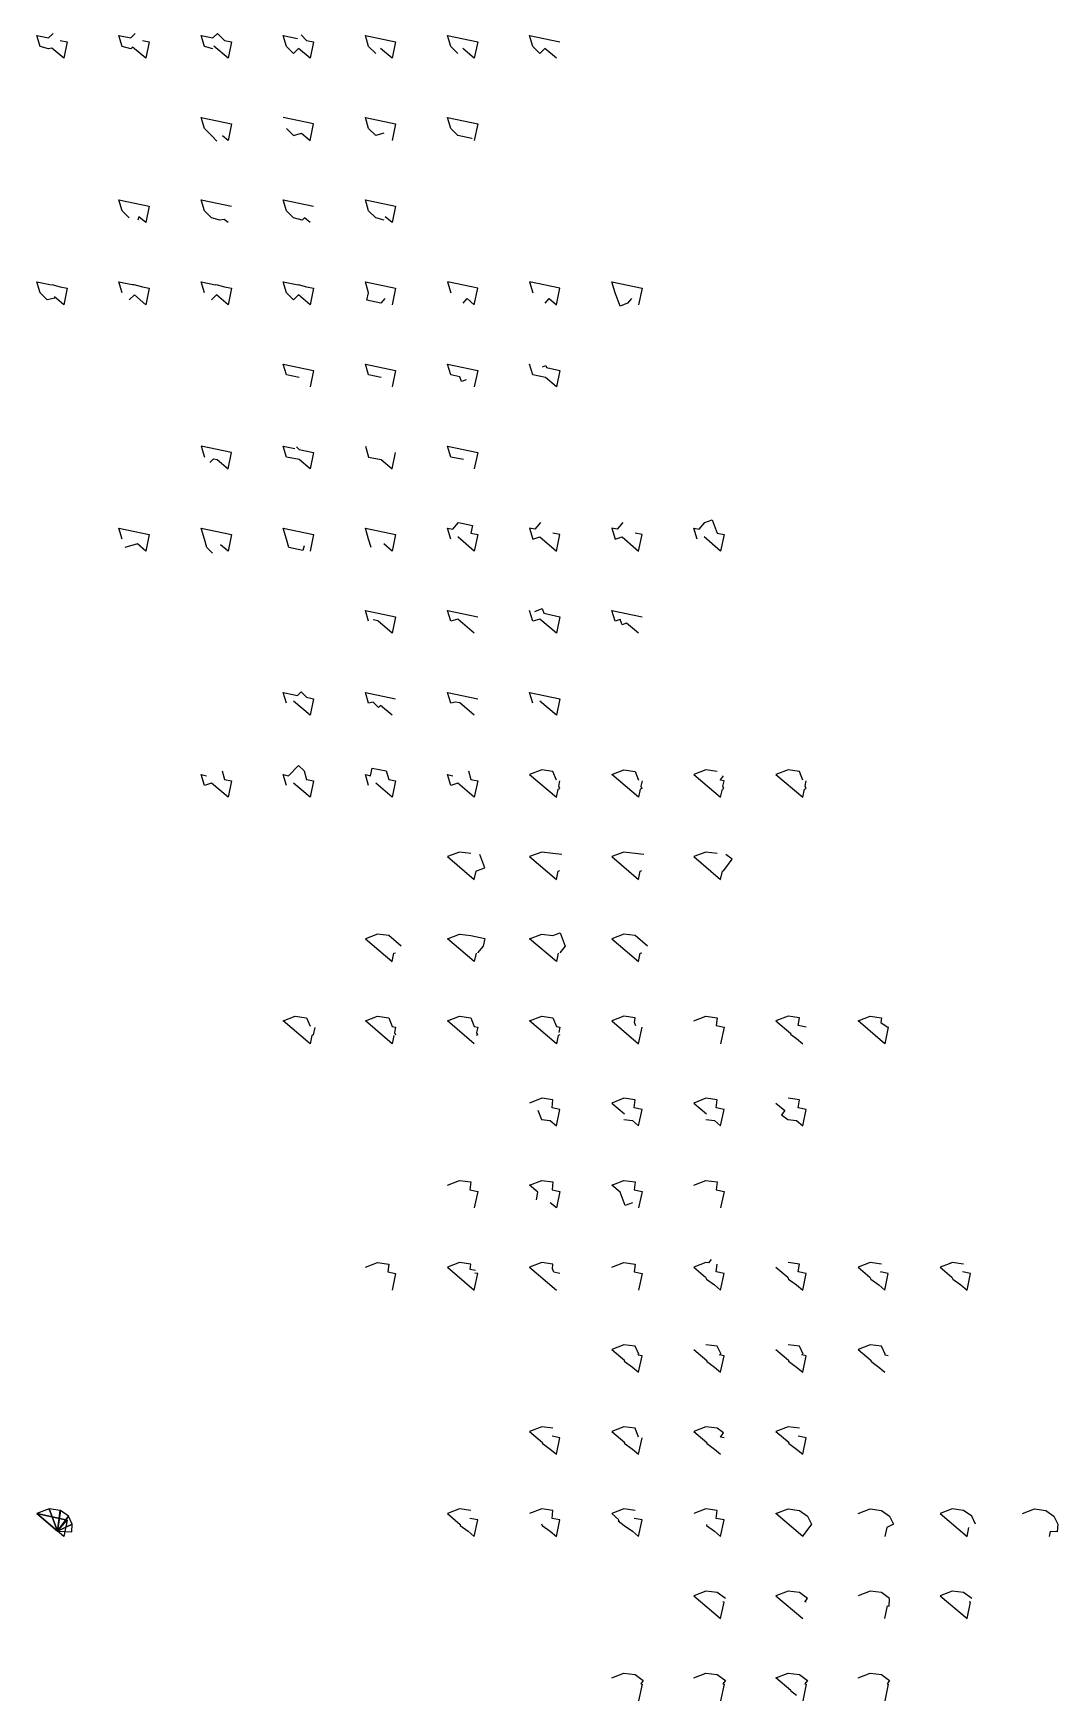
# Model space of a CAD drawing. Header units: inches. Extents: x -12292079.407 to -12292079.373, y 116895049.277 to 116895049.734.
# Drawn here: x -12292079.38993 to -12292079.38121, y 116895049.40597 to 116895049.42016 of the extents above; entities that cross this region are included whole.
import ezdxf

# ---------------------------------------------------------------- set-up
doc = ezdxf.new("R2010")
doc.units = ezdxf.units.IN
doc.header["$MEASUREMENT"] = 0
for name, color, linetype in [('BASE', 170, 'Continuous'), ('HYPOTENUSE', 20, 'Continuous'), ('PERPENDICULAR', 90, 'Continuous'), ('Standard', 7, 'Continuous')]:
    doc.layers.add(name, color=color, linetype=linetype)

# ---------------------------------------------------------------- blocks, each defined once
blk = doc.blocks.new('fundamental_block_GT')
at = {"layer": 'BASE'}
blk.add_line((0, 0), (879, -7), dxfattribs=at)
at = {"layer": 'HYPOTENUSE'}
blk.add_line((883, 469), (0, 0), dxfattribs=at)
at = {"layer": 'PERPENDICULAR'}
blk.add_line((879, -7), (883, 469), dxfattribs=at)

msp = doc.modelspace()

# ---------------------------------------------------------------- linework, layer by layer
for points in [[(-12292079.3897, 116895049.420098), (-12292079.389641, 116895049.420086), (-12292079.38967, 116895049.419946), (-12292079.389771, 116895049.420032), (-12292079.389799, 116895049.420026), (-12292079.389871, 116895049.420047), (-12292079.389899, 116895049.42014), (-12292079.389799, 116895049.420119), (-12292079.38976, 116895049.420158)], [(-12292079.389001, 116895049.420098), (-12292079.388942, 116895049.420086), (-12292079.388971, 116895049.419946), (-12292079.389084, 116895049.420042), (-12292079.3891, 116895049.420026), (-12292079.389172, 116895049.420047), (-12292079.3892, 116895049.42014), (-12292079.3891, 116895049.420119), (-12292079.389061, 116895049.420158)], [(-12292079.387649, 116895049.420145), (-12292079.387603, 116895049.420098), (-12292079.387544, 116895049.420086), (-12292079.387574, 116895049.419946), (-12292079.387671, 116895049.420029), (-12292079.387714, 116895049.419987), (-12292079.387774, 116895049.420047), (-12292079.387802, 116895049.42014), (-12292079.38768, 116895049.420114)], [(-12292079.388366, 116895049.419241), (-12292079.388413, 116895049.419288), (-12292079.388473, 116895049.419348), (-12292079.388501, 116895049.419441), (-12292079.388243, 116895049.419387), (-12292079.388272, 116895049.419247), (-12292079.38832, 116895049.419287)], [(-12292079.386197, 116895049.419265), (-12292079.386197, 116895049.419263), (-12292079.386316, 116895049.419288), (-12292079.386376, 116895049.419348), (-12292079.386404, 116895049.419441), (-12292079.386146, 116895049.419387), (-12292079.386176, 116895049.419247)], [(-12292079.388272, 116895049.418548), (-12292079.388305, 116895049.418575), (-12292079.388341, 116895049.418568), (-12292079.388413, 116895049.418589), (-12292079.388473, 116895049.418649), (-12292079.388501, 116895049.418742), (-12292079.388243, 116895049.418688)], [(-12292079.387574, 116895049.418548), (-12292079.387621, 116895049.418589), (-12292079.387642, 116895049.418568), (-12292079.387714, 116895049.418589), (-12292079.387774, 116895049.418649), (-12292079.387802, 116895049.418742), (-12292079.387544, 116895049.418688)], [(-12292079.389771, 116895049.418022), (-12292079.3897, 116895049.418001), (-12292079.389641, 116895049.417989), (-12292079.38967, 116895049.417849), (-12292079.389749, 116895049.417916), (-12292079.389746, 116895049.417904), (-12292079.389811, 116895049.41789), (-12292079.389871, 116895049.41795), (-12292079.389899, 116895049.418043), (-12292079.389773, 116895049.418017)], [(-12292079.389172, 116895049.41795), (-12292079.3892, 116895049.418043), (-12292079.389087, 116895049.41802), (-12292079.389073, 116895049.418022), (-12292079.389001, 116895049.418001), (-12292079.388942, 116895049.417989), (-12292079.388971, 116895049.417849), (-12292079.389069, 116895049.417932), (-12292079.389112, 116895049.41789)], [(-12292079.388473, 116895049.41795), (-12292079.388501, 116895049.418043), (-12292079.388379, 116895049.418018), (-12292079.388374, 116895049.418022), (-12292079.388302, 116895049.418001), (-12292079.388243, 116895049.417989), (-12292079.388272, 116895049.417849), (-12292079.38837, 116895049.417932), (-12292079.388413, 116895049.41789)], [(-12292079.386936, 116895049.417901), (-12292079.38697, 116895049.417861), (-12292079.387089, 116895049.417886), (-12292079.387075, 116895049.41795), (-12292079.387103, 116895049.418043), (-12292079.386845, 116895049.417989), (-12292079.386875, 116895049.417849)], [(-12292079.384839, 116895049.417901), (-12292079.384873, 116895049.417861), (-12292079.384935, 116895049.417837), (-12292079.384978, 116895049.41795), (-12292079.385006, 116895049.418043), (-12292079.384748, 116895049.417989), (-12292079.384778, 116895049.417849)], [(-12292079.386246, 116895049.41721), (-12292079.386284, 116895049.417195), (-12292079.386299, 116895049.417235), (-12292079.386376, 116895049.417251), (-12292079.386404, 116895049.417344), (-12292079.386146, 116895049.41729), (-12292079.386176, 116895049.41715)], [(-12292079.385596, 116895049.417321), (-12292079.385567, 116895049.417332), (-12292079.38556, 116895049.417314), (-12292079.385447, 116895049.41729), (-12292079.385477, 116895049.41715), (-12292079.385569, 116895049.417229), (-12292079.385677, 116895049.417251), (-12292079.385705, 116895049.417344)], [(-12292079.388426, 116895049.416506), (-12292079.388396, 116895049.416536), (-12292079.388365, 116895049.41653), (-12292079.388272, 116895049.416451), (-12292079.388243, 116895049.416591), (-12292079.388501, 116895049.416645), (-12292079.388473, 116895049.416552)], [(-12292079.387688, 116895049.416638), (-12292079.387667, 116895049.416617), (-12292079.387544, 116895049.416591), (-12292079.387574, 116895049.416451), (-12292079.387666, 116895049.41653), (-12292079.387774, 116895049.416552), (-12292079.387802, 116895049.416645), (-12292079.387702, 116895049.416624)], [(-12292079.386376, 116895049.415853), (-12292079.386404, 116895049.415946), (-12292079.386359, 116895049.415937), (-12292079.38631, 116895049.415994), (-12292079.386191, 116895049.415969), (-12292079.386205, 116895049.415905), (-12292079.386146, 116895049.415892), (-12292079.386176, 116895049.415752), (-12292079.386316, 116895049.415872)], [(-12292079.384279, 116895049.415853), (-12292079.384307, 116895049.415946), (-12292079.384262, 116895049.415937), (-12292079.384213, 116895049.415994), (-12292079.384152, 116895049.416018), (-12292079.384108, 116895049.415905), (-12292079.384049, 116895049.415892), (-12292079.384079, 116895049.415752), (-12292079.384219, 116895049.415872)], [(-12292079.388405, 116895049.415735), (-12292079.388452, 116895049.415782), (-12292079.388473, 116895049.415853), (-12292079.388501, 116895049.415946), (-12292079.388243, 116895049.415892), (-12292079.388272, 116895049.415752), (-12292079.388335, 116895049.415805)], [(-12292079.387625, 116895049.415797), (-12292079.387634, 116895049.415757), (-12292079.387753, 116895049.415782), (-12292079.387774, 116895049.415853), (-12292079.387802, 116895049.415946), (-12292079.387544, 116895049.415892), (-12292079.387574, 116895049.415752)], [(-12292079.387075, 116895049.415155), (-12292079.387103, 116895049.415247), (-12292079.386845, 116895049.415193), (-12292079.386875, 116895049.415053), (-12292079.386998, 116895049.415158), (-12292079.387036, 116895049.415166)], [(-12292079.38566, 116895049.415238), (-12292079.385598, 116895049.415262), (-12292079.385583, 116895049.415222), (-12292079.385447, 116895049.415193), (-12292079.385477, 116895049.415053), (-12292079.385617, 116895049.415173), (-12292079.385677, 116895049.415155), (-12292079.385705, 116895049.415247)], [(-12292079.384778, 116895049.415053), (-12292079.384879, 116895049.415139), (-12292079.384917, 116895049.415125), (-12292079.384934, 116895049.415168), (-12292079.384978, 116895049.415155), (-12292079.385006, 116895049.415247), (-12292079.384748, 116895049.415193)], [(-12292079.387774, 116895049.414456), (-12292079.387802, 116895049.414549), (-12292079.38768, 116895049.414523), (-12292079.387649, 116895049.414553), (-12292079.387603, 116895049.414507), (-12292079.387544, 116895049.414494), (-12292079.387574, 116895049.414354), (-12292079.387714, 116895049.414474)], [(-12292079.386875, 116895049.414354), (-12292079.386973, 116895049.414438), (-12292079.38699, 116895049.414421), (-12292079.387036, 116895049.414467), (-12292079.387075, 116895049.414456), (-12292079.387103, 116895049.414549), (-12292079.386845, 116895049.414494)], [(-12292079.386176, 116895049.414354), (-12292079.386299, 116895049.414459), (-12292079.386337, 116895049.414467), (-12292079.386376, 116895049.414456), (-12292079.386404, 116895049.414549), (-12292079.386146, 116895049.414494)], [(-12292079.387774, 116895049.413757), (-12292079.387802, 116895049.41385), (-12292079.387757, 116895049.41384), (-12292079.387671, 116895049.413926), (-12292079.387624, 116895049.41388), (-12292079.387603, 116895049.413808), (-12292079.387544, 116895049.413795), (-12292079.387574, 116895049.413656), (-12292079.387714, 116895049.413775)], [(-12292079.387075, 116895049.413757), (-12292079.387103, 116895049.41385), (-12292079.387058, 116895049.41384), (-12292079.387044, 116895049.413905), (-12292079.386925, 116895049.41388), (-12292079.386904, 116895049.413808), (-12292079.386845, 116895049.413795), (-12292079.386875, 116895049.413656), (-12292079.387015, 116895049.413775)], [(-12292079.384108, 116895049.413877), (-12292079.384204, 116895049.413889), (-12292079.384307, 116895049.41385), (-12292079.384079, 116895049.413656), (-12292079.384064, 116895049.413725), (-12292079.384051, 116895049.413731), (-12292079.384059, 116895049.41375), (-12292079.384049, 116895049.413795), (-12292079.384079, 116895049.413802), (-12292079.38408, 116895049.413804), (-12292079.384054, 116895049.413839)], [(-12292079.386205, 116895049.413178), (-12292079.386301, 116895049.41319), (-12292079.386404, 116895049.413151), (-12292079.386176, 116895049.412957), (-12292079.386161, 116895049.413026), (-12292079.386148, 116895049.413032), (-12292079.386087, 116895049.413055), (-12292079.38613, 116895049.413169)], [(-12292079.384108, 116895049.413178), (-12292079.384204, 116895049.41319), (-12292079.384307, 116895049.413151), (-12292079.384079, 116895049.412957), (-12292079.384064, 116895049.413026), (-12292079.384051, 116895049.413032), (-12292079.38398, 116895049.41313), (-12292079.384034, 116895049.413169)], [(-12292079.386161, 116895049.412328), (-12292079.386176, 116895049.412258), (-12292079.386404, 116895049.412452), (-12292079.386301, 116895049.412492), (-12292079.386205, 116895049.412479), (-12292079.386086, 116895049.412454), (-12292079.386099, 116895049.41239), (-12292079.386148, 116895049.412333)], [(-12292079.385462, 116895049.412328), (-12292079.385477, 116895049.412258), (-12292079.385705, 116895049.412452), (-12292079.385602, 116895049.412492), (-12292079.385506, 116895049.412479), (-12292079.385444, 116895049.412503), (-12292079.385401, 116895049.41239), (-12292079.385449, 116895049.412333)], [(-12292079.387532, 116895049.411698), (-12292079.387546, 116895049.411634), (-12292079.387559, 116895049.411629), (-12292079.387574, 116895049.411559), (-12292079.387802, 116895049.411753), (-12292079.387699, 116895049.411793), (-12292079.387603, 116895049.41178), (-12292079.387574, 116895049.411707)], [(-12292079.3848, 116895049.41171), (-12292079.384812, 116895049.41174), (-12292079.384807, 116895049.41178), (-12292079.384903, 116895049.411793), (-12292079.385006, 116895049.411753), (-12292079.384778, 116895049.411559), (-12292079.384748, 116895049.411699)], [(-12292079.38335, 116895049.411699), (-12292079.383418, 116895049.411713), (-12292079.383409, 116895049.41178), (-12292079.383505, 116895049.411793), (-12292079.383608, 116895049.411753), (-12292079.383482, 116895049.411646), (-12292079.383485, 116895049.411641), (-12292079.383432, 116895049.411603), (-12292079.38338, 116895049.411559)], [(-12292079.385634, 116895049.410993), (-12292079.385603, 116895049.410913), (-12292079.385529, 116895049.410904), (-12292079.385477, 116895049.41086), (-12292079.385447, 116895049.411), (-12292079.385514, 116895049.411014), (-12292079.385506, 116895049.411081), (-12292079.385602, 116895049.411094), (-12292079.385705, 116895049.411054)], [(-12292079.383608, 116895049.411054), (-12292079.383533, 116895049.410989), (-12292079.38356, 116895049.410952), (-12292079.383506, 116895049.410913), (-12292079.383432, 116895049.410904), (-12292079.38338, 116895049.41086), (-12292079.38335, 116895049.411), (-12292079.383418, 116895049.411014), (-12292079.383409, 116895049.411081), (-12292079.383505, 116895049.411094)], [(-12292079.385647, 116895049.41023), (-12292079.385634, 116895049.410295), (-12292079.385705, 116895049.410355), (-12292079.385602, 116895049.410395), (-12292079.385506, 116895049.410382), (-12292079.385514, 116895049.410315), (-12292079.385447, 116895049.410301), (-12292079.385477, 116895049.410161), (-12292079.385529, 116895049.410205)], [(-12292079.38483, 116895049.410205), (-12292079.384891, 116895049.410181), (-12292079.384935, 116895049.410295), (-12292079.385006, 116895049.410355), (-12292079.384903, 116895049.410395), (-12292079.384807, 116895049.410382), (-12292079.384816, 116895049.410315), (-12292079.384748, 116895049.410301), (-12292079.384778, 116895049.410161)], [(-12292079.386165, 116895049.409628), (-12292079.386211, 116895049.409637), (-12292079.386205, 116895049.409683), (-12292079.386301, 116895049.409696), (-12292079.386404, 116895049.409656), (-12292079.386176, 116895049.409462), (-12292079.386146, 116895049.409602), (-12292079.38617, 116895049.409607)], [(-12292079.385447, 116895049.409602), (-12292079.385499, 116895049.409613), (-12292079.385511, 116895049.409643), (-12292079.385506, 116895049.409683), (-12292079.385602, 116895049.409696), (-12292079.385705, 116895049.409656), (-12292079.385477, 116895049.409462)], [(-12292079.384161, 116895049.409722), (-12292079.384182, 116895049.409693), (-12292079.384204, 116895049.409696), (-12292079.384307, 116895049.409656), (-12292079.384207, 116895049.409571), (-12292079.3842, 116895049.409556), (-12292079.384131, 116895049.409506), (-12292079.384079, 116895049.409462), (-12292079.384049, 116895049.409602), (-12292079.384117, 116895049.409616), (-12292079.384108, 116895049.409683)], [(-12292079.38271, 116895049.409683), (-12292079.382806, 116895049.409696), (-12292079.382909, 116895049.409656), (-12292079.382809, 116895049.409571), (-12292079.382802, 116895049.409556), (-12292079.382733, 116895049.409506), (-12292079.382681, 116895049.409462), (-12292079.382652, 116895049.409602), (-12292079.382719, 116895049.409616), (-12292079.382718, 116895049.409618), (-12292079.382713, 116895049.409618)], [(-12292079.382011, 116895049.409683), (-12292079.382107, 116895049.409696), (-12292079.382125, 116895049.409689), (-12292079.382132, 116895049.409689), (-12292079.382133, 116895049.409686), (-12292079.38221, 116895049.409656), (-12292079.38211, 116895049.409571), (-12292079.382103, 116895049.409556), (-12292079.382034, 116895049.409506), (-12292079.381982, 116895049.409462), (-12292079.381953, 116895049.409602), (-12292079.38202, 116895049.409616)], [(-12292079.384899, 116895049.408857), (-12292079.38483, 116895049.408807), (-12292079.384778, 116895049.408763), (-12292079.384748, 116895049.408903), (-12292079.38478, 116895049.408909), (-12292079.384774, 116895049.408917), (-12292079.384807, 116895049.408984), (-12292079.384903, 116895049.408997), (-12292079.385006, 116895049.408957), (-12292079.384895, 116895049.408863)], [(-12292079.383608, 116895049.408957), (-12292079.383501, 116895049.408865), (-12292079.383501, 116895049.408857), (-12292079.383432, 116895049.408807), (-12292079.38338, 116895049.408763), (-12292079.38335, 116895049.408903), (-12292079.383389, 116895049.408911), (-12292079.383376, 116895049.408917), (-12292079.383409, 116895049.408984), (-12292079.383505, 116895049.408997)], [(-12292079.382652, 116895049.408903), (-12292079.382678, 116895049.408908), (-12292079.382678, 116895049.408917), (-12292079.38271, 116895049.408984), (-12292079.382806, 116895049.408997), (-12292079.382909, 116895049.408957), (-12292079.382798, 116895049.408863), (-12292079.382802, 116895049.408857), (-12292079.382733, 116895049.408807), (-12292079.382681, 116895049.408763)], [(-12292079.384778, 116895049.40821), (-12292079.384807, 116895049.408286), (-12292079.384903, 116895049.408298), (-12292079.385006, 116895049.408258), (-12292079.384895, 116895049.408164), (-12292079.384899, 116895049.408158), (-12292079.38483, 116895049.408108), (-12292079.384778, 116895049.408064), (-12292079.384748, 116895049.408204)], [(-12292079.384049, 116895049.408204), (-12292079.384081, 116895049.408211), (-12292079.384055, 116895049.408247), (-12292079.384108, 116895049.408286), (-12292079.384204, 116895049.408298), (-12292079.384307, 116895049.408258), (-12292079.384196, 116895049.408164), (-12292079.3842, 116895049.408158), (-12292079.384131, 116895049.408108), (-12292079.384079, 116895049.408064)], [(-12292079.385603, 116895049.407472), (-12292079.385598, 116895049.407459), (-12292079.385529, 116895049.407409), (-12292079.385477, 116895049.407365), (-12292079.385447, 116895049.407505), (-12292079.385514, 116895049.407519), (-12292079.385506, 116895049.407587), (-12292079.385602, 116895049.407599), (-12292079.385705, 116895049.407559)], [(-12292079.384807, 116895049.407587), (-12292079.384903, 116895049.407599), (-12292079.385006, 116895049.407559), (-12292079.384945, 116895049.407507), (-12292079.384952, 116895049.407498), (-12292079.384899, 116895049.407459), (-12292079.38483, 116895049.407409), (-12292079.384778, 116895049.407365), (-12292079.384748, 116895049.407505), (-12292079.384816, 116895049.407519)], [(-12292079.381511, 116895049.407559), (-12292079.381408, 116895049.407599), (-12292079.381312, 116895049.407587), (-12292079.381243, 116895049.407537), (-12292079.38121, 116895049.407469), (-12292079.381214, 116895049.407403), (-12292079.381274, 116895049.407406), (-12292079.381283, 116895049.407365)], [(-12292079.382681, 116895049.406666), (-12292079.382659, 116895049.406773), (-12292079.382644, 116895049.406772), (-12292079.382641, 116895049.406838), (-12292079.38271, 116895049.406888), (-12292079.382806, 116895049.4069), (-12292079.382909, 116895049.40686)], [(-12292079.383432, 116895049.406011), (-12292079.383485, 116895049.40605), (-12292079.383482, 116895049.406054), (-12292079.383608, 116895049.406161), (-12292079.383505, 116895049.406201), (-12292079.383409, 116895049.406189), (-12292079.38334, 116895049.406139), (-12292079.383361, 116895049.406109), (-12292079.38335, 116895049.406107), (-12292079.38338, 116895049.405967)]]:
    msp.add_lwpolyline(points, close=True)
at = {"color": 70}
msp.add_lwpolyline([(-12292079.388401, 116895049.420026), (-12292079.388473, 116895049.420047), (-12292079.388501, 116895049.42014), (-12292079.388401, 116895049.420119), (-12292079.388362, 116895049.420158), (-12292079.388302, 116895049.420098), (-12292079.388243, 116895049.420086), (-12292079.388272, 116895049.419946), (-12292079.388394, 116895049.420049)], close=True, dxfattribs=at)
at = {"color": 72}
for points in [[(-12292079.387015, 116895049.419987), (-12292079.387075, 116895049.420047), (-12292079.387103, 116895049.42014), (-12292079.386845, 116895049.420086), (-12292079.386875, 116895049.419946), (-12292079.386973, 116895049.420029)], [(-12292079.386316, 116895049.419987), (-12292079.386376, 116895049.420047), (-12292079.386404, 116895049.42014), (-12292079.386146, 116895049.420086), (-12292079.386176, 116895049.419946), (-12292079.386274, 116895049.420029)], [(-12292079.385477, 116895049.419946), (-12292079.385575, 116895049.420029), (-12292079.385617, 116895049.419987), (-12292079.385677, 116895049.420047), (-12292079.385705, 116895049.42014), (-12292079.385447, 116895049.420086)]]:
    msp.add_lwpolyline(points, close=True, dxfattribs=at)
at = {"color": 69}
for points in [[(-12292079.387774, 116895049.419348), (-12292079.387714, 116895049.419288), (-12292079.387646, 116895049.419308), (-12292079.387574, 116895049.419247), (-12292079.387544, 116895049.419387), (-12292079.387802, 116895049.419441)], [(-12292079.386947, 116895049.419308), (-12292079.387015, 116895049.419288), (-12292079.387075, 116895049.419348), (-12292079.387103, 116895049.419441), (-12292079.386845, 116895049.419387), (-12292079.386875, 116895049.419247)]]:
    msp.add_lwpolyline(points, close=True, dxfattribs=at)
at = {"color": 68}
for points in [[(-12292079.389112, 116895049.418589), (-12292079.389172, 116895049.418649), (-12292079.3892, 116895049.418742), (-12292079.388942, 116895049.418688), (-12292079.388971, 116895049.418548), (-12292079.389031, 116895049.418598), (-12292079.38904, 116895049.418568)], [(-12292079.386943, 116895049.418568), (-12292079.387015, 116895049.418589), (-12292079.387075, 116895049.418649), (-12292079.387103, 116895049.418742), (-12292079.386845, 116895049.418688), (-12292079.386875, 116895049.418548), (-12292079.386934, 116895049.418598)]]:
    msp.add_lwpolyline(points, close=True, dxfattribs=at)
at = {"color": 67}
msp.add_lwpolyline([(-12292079.387675, 116895049.418022), (-12292079.387603, 116895049.418001), (-12292079.387544, 116895049.417989), (-12292079.387574, 116895049.417849), (-12292079.387671, 116895049.417932), (-12292079.387714, 116895049.41789), (-12292079.387774, 116895049.41795), (-12292079.387802, 116895049.418043), (-12292079.387676, 116895049.418017)], close=True, dxfattribs=at)
at = {"color": 66}
for points in [[(-12292079.386271, 116895049.417861), (-12292079.386237, 116895049.417901), (-12292079.386176, 116895049.417849), (-12292079.386146, 116895049.417989), (-12292079.386404, 116895049.418043), (-12292079.386376, 116895049.41795)], [(-12292079.385572, 116895049.417861), (-12292079.385538, 116895049.417901), (-12292079.385477, 116895049.417849), (-12292079.385447, 116895049.417989), (-12292079.385705, 116895049.418043), (-12292079.385677, 116895049.41795)]]:
    msp.add_lwpolyline(points, close=True, dxfattribs=at)
at = {"color": 73}
for points in [[(-12292079.387666, 116895049.417229), (-12292079.387774, 116895049.417251), (-12292079.387802, 116895049.417344), (-12292079.387544, 116895049.41729), (-12292079.387574, 116895049.41715)], [(-12292079.386967, 116895049.417229), (-12292079.387075, 116895049.417251), (-12292079.387103, 116895049.417344), (-12292079.386845, 116895049.41729), (-12292079.386875, 116895049.41715)], [(-12292079.387103, 116895049.416645), (-12292079.387075, 116895049.416552), (-12292079.386967, 116895049.41653), (-12292079.386875, 116895049.416451), (-12292079.386845, 116895049.416591)], [(-12292079.386268, 116895049.41653), (-12292079.386376, 116895049.416552), (-12292079.386404, 116895049.416645), (-12292079.386146, 116895049.416591), (-12292079.386176, 116895049.416451)]]:
    msp.add_lwpolyline(points, close=True, dxfattribs=at)
at = {"color": 64}
for points in [[(-12292079.385611, 116895049.415994), (-12292079.38566, 116895049.415937), (-12292079.385705, 116895049.415946), (-12292079.385677, 116895049.415853), (-12292079.385617, 116895049.415872), (-12292079.385477, 116895049.415752), (-12292079.385447, 116895049.415892), (-12292079.385506, 116895049.415905)], [(-12292079.384912, 116895049.415994), (-12292079.384961, 116895049.415937), (-12292079.385006, 116895049.415946), (-12292079.384978, 116895049.415853), (-12292079.384918, 116895049.415872), (-12292079.384778, 116895049.415752), (-12292079.384748, 116895049.415892), (-12292079.384807, 116895049.415905)]]:
    msp.add_lwpolyline(points, close=True, dxfattribs=at)
at = {"color": 65}
for points in [[(-12292079.389172, 116895049.415853), (-12292079.3892, 116895049.415946), (-12292079.388942, 116895049.415892), (-12292079.388971, 116895049.415752), (-12292079.389043, 116895049.415814), (-12292079.389151, 116895049.415782)], [(-12292079.387054, 116895049.415782), (-12292079.387075, 116895049.415853), (-12292079.387103, 116895049.415946), (-12292079.386845, 116895049.415892), (-12292079.386875, 116895049.415752), (-12292079.386947, 116895049.415814)]]:
    msp.add_lwpolyline(points, close=True, dxfattribs=at)
at = {"color": 50}
for points in [[(-12292079.386176, 116895049.415053), (-12292079.386316, 116895049.415173), (-12292079.386376, 116895049.415155), (-12292079.386404, 116895049.415247), (-12292079.386146, 116895049.415193)], [(-12292079.385677, 116895049.414456), (-12292079.385705, 116895049.414549), (-12292079.385447, 116895049.414494), (-12292079.385477, 116895049.414354), (-12292079.385617, 116895049.414474)]]:
    msp.add_lwpolyline(points, close=True, dxfattribs=at)
at = {"color": 63}
for points in [[(-12292079.388323, 116895049.41388), (-12292079.388302, 116895049.413808), (-12292079.388243, 116895049.413795), (-12292079.388272, 116895049.413656), (-12292079.388413, 116895049.413775), (-12292079.388473, 116895049.413757), (-12292079.388501, 116895049.41385), (-12292079.388456, 116895049.41384)], [(-12292079.386226, 116895049.41388), (-12292079.386205, 116895049.413808), (-12292079.386146, 116895049.413795), (-12292079.386176, 116895049.413656), (-12292079.386316, 116895049.413775), (-12292079.386376, 116895049.413757), (-12292079.386404, 116895049.41385), (-12292079.386359, 116895049.41384)]]:
    msp.add_lwpolyline(points, close=True, dxfattribs=at)
at = {"color": 74}
for points in [[(-12292079.385477, 116895049.413802), (-12292079.385506, 116895049.413877), (-12292079.385602, 116895049.413889), (-12292079.385705, 116895049.41385), (-12292079.385477, 116895049.413656), (-12292079.385462, 116895049.413725), (-12292079.385449, 116895049.413731), (-12292079.385457, 116895049.41375), (-12292079.385447, 116895049.413795)], [(-12292079.384748, 116895049.413795), (-12292079.384758, 116895049.41375), (-12292079.38475, 116895049.413731), (-12292079.384763, 116895049.413725), (-12292079.384778, 116895049.413656), (-12292079.385006, 116895049.41385), (-12292079.384903, 116895049.413889), (-12292079.384807, 116895049.413877), (-12292079.384778, 116895049.413802)], [(-12292079.38338, 116895049.413802), (-12292079.383409, 116895049.413877), (-12292079.383505, 116895049.413889), (-12292079.383608, 116895049.41385), (-12292079.38338, 116895049.413656), (-12292079.383365, 116895049.413725), (-12292079.383352, 116895049.413731), (-12292079.38336, 116895049.41375), (-12292079.38335, 116895049.413795)], [(-12292079.38686, 116895049.411629), (-12292079.386875, 116895049.411559), (-12292079.387103, 116895049.411753), (-12292079.387, 116895049.411793), (-12292079.386904, 116895049.41178), (-12292079.386874, 116895049.411705), (-12292079.386845, 116895049.411699), (-12292079.386855, 116895049.411654), (-12292079.386847, 116895049.411634)], [(-12292079.386176, 116895049.411559), (-12292079.386404, 116895049.411753), (-12292079.386301, 116895049.411793), (-12292079.386205, 116895049.41178), (-12292079.386176, 116895049.411705), (-12292079.386146, 116895049.411699), (-12292079.386156, 116895049.411654), (-12292079.386148, 116895049.411634), (-12292079.386161, 116895049.411629)], [(-12292079.385449, 116895049.411634), (-12292079.385462, 116895049.411629), (-12292079.385477, 116895049.411559), (-12292079.385705, 116895049.411753), (-12292079.385602, 116895049.411793), (-12292079.385506, 116895049.41178), (-12292079.385477, 116895049.411705), (-12292079.385447, 116895049.411699), (-12292079.385457, 116895049.411654)]]:
    msp.add_lwpolyline(points, close=True, dxfattribs=at)
at = {"color": 62}
for points in [[(-12292079.385431, 116895049.413169), (-12292079.385506, 116895049.413178), (-12292079.385602, 116895049.41319), (-12292079.385705, 116895049.413151), (-12292079.385477, 116895049.412957), (-12292079.385462, 116895049.413026), (-12292079.385449, 116895049.413032)], [(-12292079.384732, 116895049.413169), (-12292079.384807, 116895049.413178), (-12292079.384903, 116895049.41319), (-12292079.385006, 116895049.413151), (-12292079.384778, 116895049.412957), (-12292079.384763, 116895049.413026), (-12292079.38475, 116895049.413032)]]:
    msp.add_lwpolyline(points, close=True, dxfattribs=at)
at = {"color": 61}
for points in [[(-12292079.386798, 116895049.41239), (-12292079.386904, 116895049.412479), (-12292079.387, 116895049.412492), (-12292079.387103, 116895049.412452), (-12292079.386875, 116895049.412258), (-12292079.38686, 116895049.412328), (-12292079.386847, 116895049.412333)], [(-12292079.384702, 116895049.41239), (-12292079.384807, 116895049.412479), (-12292079.384903, 116895049.412492), (-12292079.385006, 116895049.412452), (-12292079.384778, 116895049.412258), (-12292079.384763, 116895049.412328), (-12292079.38475, 116895049.412333)]]:
    msp.add_lwpolyline(points, close=True, dxfattribs=at)
at = {"color": 49}
for points in [[(-12292079.384307, 116895049.411753), (-12292079.384204, 116895049.411793), (-12292079.384108, 116895049.41178), (-12292079.384117, 116895049.411713), (-12292079.384049, 116895049.411699), (-12292079.384079, 116895049.411559)], [(-12292079.386404, 116895049.410355), (-12292079.386301, 116895049.410395), (-12292079.386205, 116895049.410382), (-12292079.386213, 116895049.410315), (-12292079.386146, 116895049.410301), (-12292079.386176, 116895049.410161)], [(-12292079.384307, 116895049.410355), (-12292079.384204, 116895049.410395), (-12292079.384108, 116895049.410382), (-12292079.384117, 116895049.410315), (-12292079.384049, 116895049.410301), (-12292079.384079, 116895049.410161)], [(-12292079.387103, 116895049.409656), (-12292079.387, 116895049.409696), (-12292079.386904, 116895049.409683), (-12292079.386912, 116895049.409616), (-12292079.386845, 116895049.409602), (-12292079.386875, 116895049.409462)], [(-12292079.385006, 116895049.409656), (-12292079.384903, 116895049.409696), (-12292079.384807, 116895049.409683), (-12292079.384816, 116895049.409616), (-12292079.384748, 116895049.409602), (-12292079.384778, 116895049.409462)]]:
    msp.add_lwpolyline(points, close=True, dxfattribs=at)
for points in [[(-12292079.382662, 116895049.411701), (-12292079.382652, 116895049.411699), (-12292079.382681, 116895049.411559), (-12292079.382909, 116895049.411753), (-12292079.382806, 116895049.411793), (-12292079.38271, 116895049.41178), (-12292079.382715, 116895049.41174), (-12292079.382662, 116895049.411701)], [(-12292079.383379, 116895049.407371), (-12292079.38338, 116895049.407365), (-12292079.383608, 116895049.407559), (-12292079.383505, 116895049.407599), (-12292079.383409, 116895049.407587), (-12292079.38334, 116895049.407537), (-12292079.383307, 116895049.407469), (-12292079.383378, 116895049.407371)]]:
    msp.add_lwpolyline(points)
at = {"color": 60}
for points in [[(-12292079.384904, 116895049.410913), (-12292079.38483, 116895049.410904), (-12292079.384778, 116895049.41086), (-12292079.384748, 116895049.411), (-12292079.384816, 116895049.411014), (-12292079.384807, 116895049.411081), (-12292079.384903, 116895049.411094), (-12292079.385006, 116895049.411054), (-12292079.384898, 116895049.410962)], [(-12292079.384205, 116895049.410913), (-12292079.384131, 116895049.410904), (-12292079.384079, 116895049.41086), (-12292079.384049, 116895049.411), (-12292079.384117, 116895049.411014), (-12292079.384108, 116895049.411081), (-12292079.384204, 116895049.411094), (-12292079.384307, 116895049.411054), (-12292079.384199, 116895049.410962)]]:
    msp.add_lwpolyline(points, close=True, dxfattribs=at)
at = {"color": 59}
msp.add_lwpolyline([(-12292079.383608, 116895049.409656), (-12292079.383508, 116895049.409571), (-12292079.383501, 116895049.409556), (-12292079.383432, 116895049.409506), (-12292079.38338, 116895049.409462), (-12292079.38335, 116895049.409602), (-12292079.383418, 116895049.409616), (-12292079.383409, 116895049.409683), (-12292079.383505, 116895049.409696)], close=True, dxfattribs=at)
at = {"color": 58}
msp.add_lwpolyline([(-12292079.384307, 116895049.408957), (-12292079.384196, 116895049.408863), (-12292079.3842, 116895049.408857), (-12292079.384131, 116895049.408807), (-12292079.384079, 116895049.408763), (-12292079.384049, 116895049.408903), (-12292079.384088, 116895049.408911), (-12292079.384075, 116895049.408917), (-12292079.384108, 116895049.408984), (-12292079.384204, 116895049.408997)], close=True, dxfattribs=at)
at = {"color": 75}
for points in [[(-12292079.385506, 116895049.408286), (-12292079.385602, 116895049.408298), (-12292079.385705, 116895049.408258), (-12292079.385594, 116895049.408164), (-12292079.385598, 116895049.408158), (-12292079.385529, 116895049.408108), (-12292079.385477, 116895049.408064), (-12292079.385447, 116895049.408204), (-12292079.385514, 116895049.408218)], [(-12292079.383409, 116895049.408286), (-12292079.383505, 116895049.408298), (-12292079.383608, 116895049.408258), (-12292079.383497, 116895049.408164), (-12292079.383501, 116895049.408158), (-12292079.383432, 116895049.408108), (-12292079.38338, 116895049.408064), (-12292079.38335, 116895049.408204), (-12292079.383418, 116895049.408218)]]:
    msp.add_lwpolyline(points, close=True, dxfattribs=at)
at = {"color": 57}
for points in [[(-12292079.386205, 116895049.407587), (-12292079.386301, 116895049.407599), (-12292079.386404, 116895049.407559), (-12292079.386296, 116895049.407467), (-12292079.386297, 116895049.407459), (-12292079.386228, 116895049.407409), (-12292079.386176, 116895049.407365), (-12292079.386146, 116895049.407505), (-12292079.386213, 116895049.407519)], [(-12292079.384199, 116895049.407467), (-12292079.3842, 116895049.407459), (-12292079.384131, 116895049.407409), (-12292079.384079, 116895049.407365), (-12292079.384049, 116895049.407505), (-12292079.384117, 116895049.407519), (-12292079.384108, 116895049.407587), (-12292079.384204, 116895049.407599), (-12292079.384307, 116895049.407559)]]:
    msp.add_lwpolyline(points, close=True, dxfattribs=at)
at = {"color": 56}
for points in [[(-12292079.382909, 116895049.407559), (-12292079.382806, 116895049.407599), (-12292079.38271, 116895049.407587), (-12292079.382641, 116895049.407537), (-12292079.382608, 116895049.407469), (-12292079.382665, 116895049.407442), (-12292079.382681, 116895049.407365)], [(-12292079.381909, 116895049.407469), (-12292079.381942, 116895049.407537), (-12292079.382011, 116895049.407587), (-12292079.382107, 116895049.407599), (-12292079.38221, 116895049.407559), (-12292079.381982, 116895049.407365), (-12292079.381966, 116895049.407442)]]:
    msp.add_lwpolyline(points, close=True, dxfattribs=at)
at = {"color": 76}
for points in [[(-12292079.384039, 116895049.406838), (-12292079.384108, 116895049.406888), (-12292079.384204, 116895049.4069), (-12292079.384307, 116895049.40686), (-12292079.384079, 116895049.406666), (-12292079.384049, 116895049.406806), (-12292079.38406, 116895049.406808)], [(-12292079.38335, 116895049.406806), (-12292079.383361, 116895049.406808), (-12292079.38334, 116895049.406838), (-12292079.383409, 116895049.406888), (-12292079.383505, 116895049.4069), (-12292079.383608, 116895049.40686), (-12292079.38338, 116895049.406666)], [(-12292079.381942, 116895049.406838), (-12292079.382011, 116895049.406888), (-12292079.382107, 116895049.4069), (-12292079.38221, 116895049.40686), (-12292079.381982, 116895049.406666), (-12292079.381953, 116895049.406806), (-12292079.381963, 116895049.406808)], [(-12292079.385006, 116895049.406161), (-12292079.384903, 116895049.406201), (-12292079.384807, 116895049.406189), (-12292079.384738, 116895049.406139), (-12292079.384759, 116895049.406109), (-12292079.384748, 116895049.406107), (-12292079.384778, 116895049.405967)], [(-12292079.384307, 116895049.406161), (-12292079.384204, 116895049.406201), (-12292079.384108, 116895049.406189), (-12292079.384039, 116895049.406139), (-12292079.38406, 116895049.406109), (-12292079.384049, 116895049.406107), (-12292079.384079, 116895049.405967)], [(-12292079.382909, 116895049.406161), (-12292079.382806, 116895049.406201), (-12292079.38271, 116895049.406189), (-12292079.382641, 116895049.406139), (-12292079.382662, 116895049.406109), (-12292079.382652, 116895049.406107), (-12292079.382681, 116895049.405967)]]:
    msp.add_lwpolyline(points, close=True, dxfattribs=at)

# ---------------------------------------------------------------- block references
for p, xscale, yscale, zscale, rotation in [((-12292079.389899, 116895049.407559), 2.634471657972354e-07, 2.634471657972354e-07, 2.634471657972354e-07, 320.1285335405972), ((-12292079.389722, 116895049.407409), 2.315495696894456e-07, 2.315495696894456e-07, 2.315495696894456e-07, 111.6394668743805), ((-12292079.389722, 116895049.407409), 2.035066335905066e-07, 2.035066335905066e-07, 2.035066335905066e-07, 83.15166809488166), ((-12292079.389722, 116895049.407409), 1.788628101423912e-07, 1.788628101423912e-07, 1.788628101423912e-07, 54.66302554415014), ((-12292079.389722, 116895049.407409), 1.572065733349799e-07, 1.572065733349799e-07, 1.572065733349799e-07, 26.17506601647741), ((-12292079.389722, 116895049.407409), 1.3816935370063e-07, 1.3816935370063e-07, 1.3816935370063e-07, 357.685905474204)]:
    msp.add_blockref('fundamental_block_GT', p, dxfattribs=dict(xscale=xscale, yscale=yscale, zscale=zscale, rotation=rotation))
at = {"layer": 'Standard', "xscale": -2.997428182638996e-07, "yscale": 2.997428182638995e-07, "zscale": 2.997428182638995e-07, "rotation": 167.6398495386389}
msp.add_blockref('fundamental_block_GT', (-12292079.389899, 116895049.407559), dxfattribs=at)

doc.saveas('drawing.dxf')
